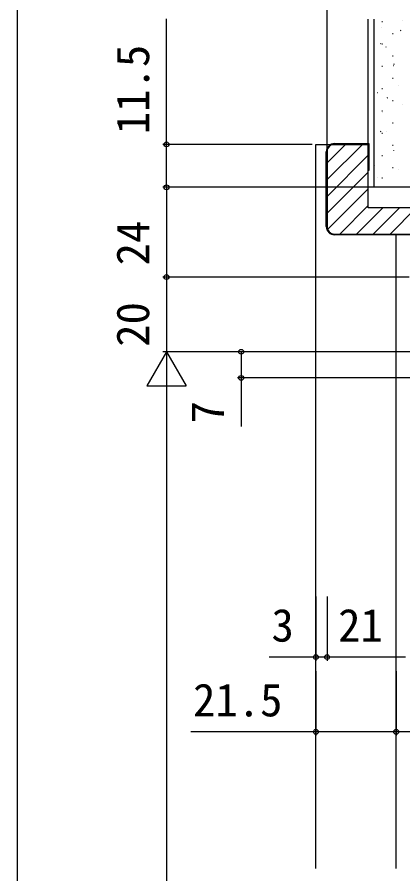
# Model space of a CAD drawing. Units: millimetres, scale not verified. Extents: x -525 to 525, y -783 to 779.
# Drawn here: x -525 to -421.7, y 264.9 to 494.1 of the extents above; entities that cross this region are included whole.
import ezdxf
from ezdxf.enums import TextEntityAlignment as Align

# ---------------------------------------------------------------- set-up
doc = ezdxf.new("R2010")
doc.units = ezdxf.units.MM
doc.header["$LTSCALE"] = 4
for name, color, linetype in [('0-5_YKK_12', 2, 'Continuous'), ('0-8_YKK_D', 6, 'Continuous'), ('0-9_YKK_ZWAK', 7, 'Continuous'), ('0-A_YSS_K', 3, 'Continuous'), ('0-B_YSS_KE', 3, 'Continuous')]:
    doc.layers.add(name, color=color, linetype=linetype)
doc.styles.add('ＭＳ ゴシック', font='')
doc.styles.get('ＭＳ ゴシック').set_extended_font_data('MS Gothic')

msp = doc.modelspace()

# ---------------------------------------------------------------- linework, layer by layer
at = {"layer": '0-5_YKK_12'}
for p, q in [((-444.999, 460.098), (-430.997, 460.098)), ((-444.999, 266.354), (-444.999, 460.098)), ((-423.5, 266.354), (-423.5, 436.098))]:
    msp.add_line(p, q, dxfattribs=at)
at = {"layer": '0-8_YKK_D'}
for p, q in [((-441.997, 459.098), (-441.997, 534.598)), ((-445.999, 460.098), (-485.999, 460.098)), ((-445, 448.598), (-485.999, 448.598)), ((-422, 448.598), (-485.999, 448.598)), ((-484.999, 448.598), (-484.999, 424.598)), ((-420, 424.598), (-485.999, 424.598)), ((-420, 424.598), (-485.999, 424.598)), ((-484.999, 424.598), (-484.999, 404.598)), ((-484.999, 404.598), (-490.249, 395.505)), ((-364, 404.598), (-485.999, 404.598)), ((-363, 404.598), (-485.999, 404.598)), ((-484.999, 404.598), (-479.749, 395.505)), ((-484.999, 404.598), (-484.999, 386.412)), ((-363, 404.598), (-465.999, 404.598)), ((-366.4, 397.598), (-465.999, 397.598)), ((-490.249, 395.505), (-479.749, 395.505)), ((-484.999, 394.098), (-484.999, 89.101)), ((-444.999, 339.114), (-444.999, 321.898)), ((-441.997, 339.114), (-441.997, 321.898)), ((-441.997, 339.114), (-441.997, 321.898)), ((-421, 322.898), (-441.997, 322.898)), ((-444.999, 319.114), (-444.999, 301.898)), ((-423.5, 319.114), (-423.5, 301.898)), ((-423.5, 303.114), (-423.5, 303.898)), ((-308.5, 302.898), (-423.5, 302.898))]:
    msp.add_line(p, q, dxfattribs=at)
for points in [[(-484.999, 448.598), (-484.999, 460.098), (-484.999, 493.648)], [(-464.999, 404.598), (-464.999, 397.598), (-464.999, 384.571)], [(-441.997, 322.898), (-444.999, 322.898), (-457.503, 322.898)], [(-423.5, 302.898), (-444.999, 302.898), (-478.503, 302.898)]]:
    msp.add_lwpolyline(points, dxfattribs=at)
for centre in [(-484.999, 460.098), (-484.999, 448.598), (-484.999, 448.598), (-484.999, 424.598), (-484.999, 424.598), (-464.999, 404.598), (-464.999, 397.598), (-444.999, 322.898), (-441.997, 322.898), (-441.997, 322.898), (-444.999, 302.898), (-423.5, 302.898), (-423.5, 302.898)]:
    msp.add_circle(centre, 0.637, dxfattribs=at)
at = {"layer": '0-9_YKK_ZWAK'}
msp.add_line((-525, 746.6), (-525, -783.4), dxfattribs=at)
at = {"layer": '0-A_YSS_K'}
for p, q in [((-431, 448.598), (-431, 493.598)), ((-429.5, 493.598), (-429.5, 448.598)), ((-427.29, 492.988), (-427.19, 492.988)), ((-421.931, 493.358), (-421.912, 493.365)), ((-427.417, 491.415), (-427.399, 491.422)), ((-422.346, 490.542), (-422.179, 490.652)), ((-424.44, 489.758), (-424.34, 489.758)), ((-427.725, 486.982), (-427.558, 487.092)), ((-427.29, 487.008), (-427.19, 487.008)), ((-426.22, 486.157), (-426.201, 486.164)), ((-424.44, 483.778), (-424.34, 483.778)), ((-424.115, 481.536), (-423.948, 481.646)), ((-427.29, 481.028), (-427.19, 481.028)), ((-424.268, 481.167), (-424.249, 481.173)), ((-429.494, 477.976), (-429.327, 478.086)), ((-424.44, 477.798), (-424.34, 477.798)), ((-427.29, 475.048), (-427.19, 475.048)), ((-422.976, 475.942), (-422.957, 475.949)), ((-428.556, 473.966), (-428.537, 473.973)), ((-425.884, 472.529), (-425.717, 472.64)), ((-424.44, 471.818), (-424.34, 471.818)), ((-421.778, 470.685), (-421.759, 470.691)), ((-427.29, 469.068), (-427.19, 469.068)), ((-427.264, 468.742), (-427.245, 468.749)), ((-424.44, 465.838), (-424.34, 465.838)), ((-427.653, 463.523), (-427.486, 463.633)), ((-427.29, 463.088), (-427.19, 463.088)), ((-426.066, 463.484), (-426.047, 463.491)), ((-441.997, 455.143), (-437.042, 460.098)), ((-441.997, 450.653), (-432.552, 460.098)), ((-424.44, 459.858), (-424.34, 459.858)), ((-424.114, 458.493), (-424.096, 458.5)), ((-441.997, 446.163), (-430.997, 457.163)), ((-427.29, 457.108), (-427.19, 457.108)), ((-429.422, 454.517), (-429.255, 454.627)), ((-441.997, 441.673), (-430.997, 452.673)), ((-424.44, 453.878), (-424.34, 453.878)), ((-422.822, 453.269), (-422.804, 453.276)), ((-428.403, 451.293), (-428.384, 451.3)), ((-427.29, 451.128), (-427.19, 451.128)), ((-441.845, 437.334), (-430.997, 448.183)), ((-438.591, 436.098), (-430.997, 443.693)), ((-434.101, 436.098), (-427.101, 443.098)), ((-429.611, 436.098), (-422.611, 443.098)), ((-425.121, 436.098), (-418.121, 443.098))]:
    msp.add_line(p, q, dxfattribs=at)
msp.add_lwpolyline([(-418.5, 493.598), (-418.5, 448.598), (-431, 448.598)], dxfattribs=at)
at = {"layer": '0-B_YSS_KE'}
for p, q in [((-442.197, 438.098), (-442.197, 458.098)), ((-441.997, 458.098), (-441.997, 438.098))]:
    msp.add_line(p, q, dxfattribs=at)
for points in [[(-439.997, 460.298), (-430.797, 460.298), (-430.797, 453.098), (-430.997, 453.098)], [(-430.997, 443.098), (-430.997, 460.098), (-439.997, 460.098)], [(-439.997, 436.098), (-416.997, 436.098), (-416.997, 443.098), (-430.997, 443.098)], [(-416.997, 441.098), (-416.797, 441.098), (-416.797, 435.898), (-439.997, 435.898)]]:
    msp.add_lwpolyline(points, dxfattribs=at)
for centre, radius, start, end in [((-439.997, 458.098), 2.2, 90, 180), ((-439.997, 458.098), 2, 90, 180), ((-439.997, 438.098), 2.2, 180, 270), ((-439.997, 438.098), 2, 180, 270)]:
    msp.add_arc(centre, radius, start, end, dxfattribs=at)

# ---------------------------------------------------------------- texts
at = {"layer": '0-8_YKK_D', "style": 'ＭＳ ゴシック'}
for s, p in [('11.5', (-486.999, 462.807)), ('24', (-486.999, 427.7)), ('20', (-486.999, 405.924)), ('7', (-466.999, 385.412))]:
    msp.add_text(s, height=8.798, rotation=90, dxfattribs=at).set_placement(p, align=Align.BOTTOM_LEFT)
for s, p in [('3', (-456.89, 324.398)), ('21', (-439.032, 324.398)), ('21.5', (-477.89, 304.398))]:
    msp.add_text(s, height=8.798, dxfattribs=at).set_placement(p, align=Align.BOTTOM_LEFT)

doc.saveas('drawing.dxf')
